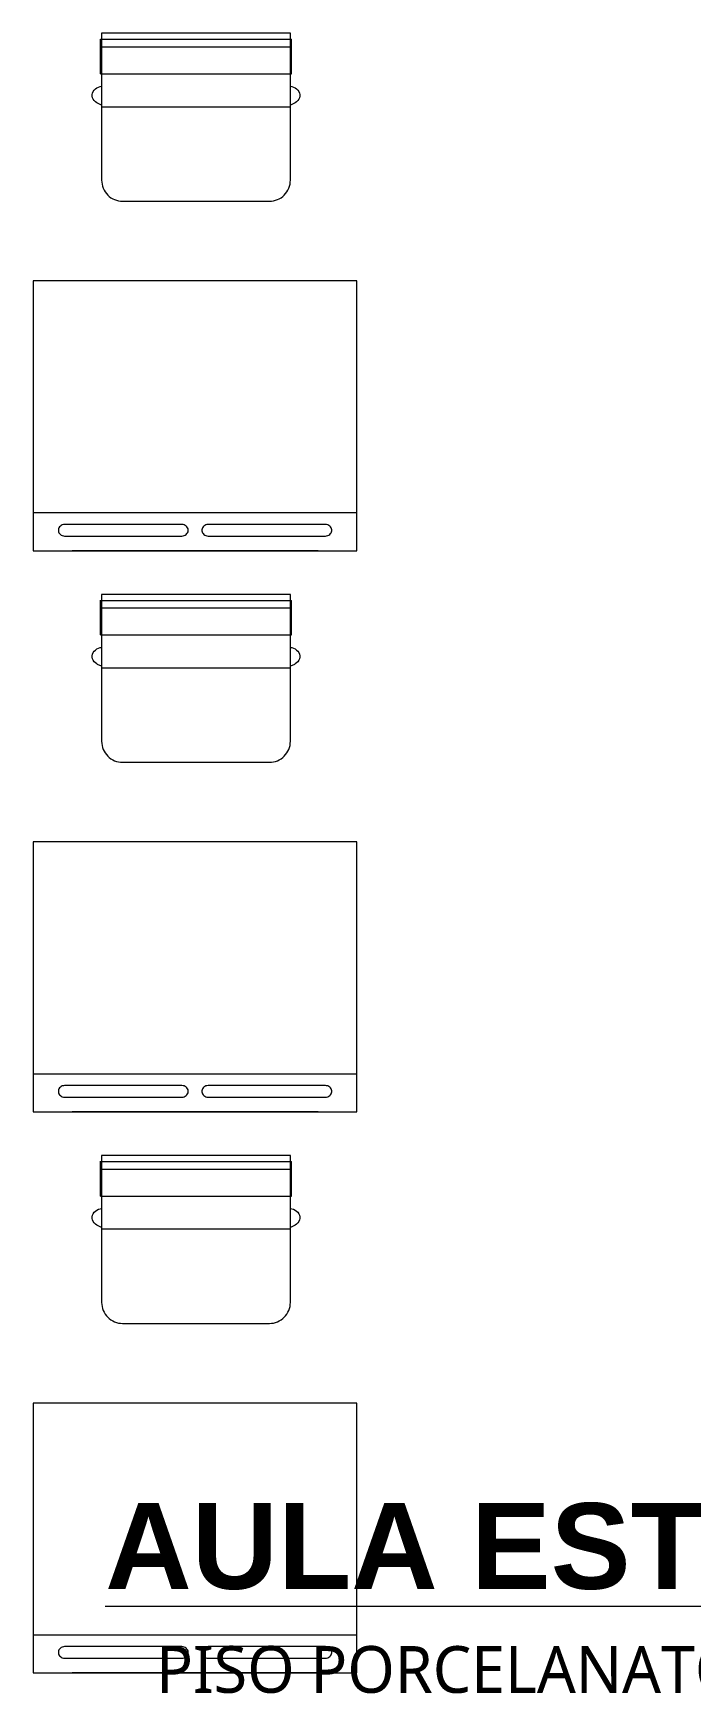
# Model space of a CAD drawing. Header units: millimetres. Extents: x 1 to 121, y 0 to 90.
# Drawn here: x 99.174 to 100.393, y 51.241 to 54.318 of the extents above; entities that cross this region are included whole.
import ezdxf

# ---------------------------------------------------------------- set-up
doc = ezdxf.new("R2010")
doc.units = ezdxf.units.MM
doc.layers.add('Equipamiento SR', color=23, linetype='Continuous', lineweight=0)
doc.layers.add('letras sr', color=7, linetype='Continuous', lineweight=5)
doc.layers.add('Mobiliario', color=7, linetype='Continuous', lineweight=0, true_color=0x7f7f7f)
doc.styles.add('Santa Rosa 1 50', font='trebuc.ttf')

# ---------------------------------------------------------------- blocks, each defined once
blk = doc.blocks.new('A$C3A47622C')
at = {"layer": 'Mobiliario', "linetype": 'Continuous'}
for p, q in [((0.0251, 0.3696), (0.0111, 0.3696)), ((0.0111, 0.015), (0.0111, 0.3696)), ((0.0752, 0.3696), (0.0251, 0.3696)), ((0.0251, 0.015), (0.0251, 0.3696)), ((0.0752, 0.015), (0.0752, 0.3696)), ((0.0983, 0.3673), (0.0987, 0.37)), ((0.0987, 0.37), (0.0997, 0.3732)), ((0.0997, 0.3732), (0.1012, 0.3762)), ((0.1012, 0.3762), (0.1031, 0.3788)), ((0.1031, 0.3788), (0.1053, 0.381)), ((0.1053, 0.381), (0.1079, 0.3828)), ((0.1079, 0.3828), (0.1107, 0.384)), ((0.1107, 0.384), (0.1136, 0.3846)), ((0.1136, 0.3846), (0.1165, 0.3846)), ((0.1165, 0.3846), (0.1194, 0.384)), ((0.1194, 0.384), (0.1222, 0.3828)), ((0.1222, 0.3828), (0.1248, 0.381)), ((0.1248, 0.381), (0.127, 0.3788)), ((0.127, 0.3788), (0.1289, 0.3762)), ((0.1289, 0.3762), (0.1297, 0.3747)), ((0.1297, 0.3747), (0.1333, 0.3673)), ((0.0752, 0.015), (0.0108, 0.015)), ((0.0987, 0.0146), (0.0983, 0.0173)), ((0.0997, 0.0113), (0.0987, 0.0146)), ((0.1012, 0.0084), (0.0997, 0.0113)), ((0.1031, 0.0057), (0.1012, 0.0084)), ((0.1053, 0.0035), (0.1031, 0.0057)), ((0.1079, 0.0018), (0.1053, 0.0035)), ((0.1107, 0.0006), (0.1079, 0.0018)), ((0.1136, 0), (0.1107, 0.0006)), ((0.1165, 0), (0.1136, 0)), ((0.1194, 0.0006), (0.1165, 0)), ((0.1222, 0.0018), (0.1194, 0.0006)), ((0.1248, 0.0035), (0.1222, 0.0018)), ((0.127, 0.0057), (0.1248, 0.0035)), ((0.1289, 0.0084), (0.127, 0.0057)), ((0.1297, 0.0099), (0.1289, 0.0084)), ((0.1333, 0.0173), (0.1297, 0.0099))]:
    blk.add_line(p, q, dxfattribs=at)
at = {"layer": 'Mobiliario'}
blk.add_line((0.1361, 0.0173), (0.1361, 0.3673), dxfattribs=at)
at = {"layer": 'Mobiliario', "linetype": 'Continuous'}
blk.add_lwpolyline([(0, 0.0173), (0.2722, 0.0173, 0.414214), (0.3111, 0.0562), (0.3111, 0.3284, 0.414214), (0.2722, 0.3673), (0, 0.3673), (0, 0.0173)], format="xyb", dxfattribs=at)

msp = doc.modelspace()

# ---------------------------------------------------------------- linework, layer by layer
at = {"layer": 'Equipamiento SR', "linetype": 'Continuous'}
for p, q in [((99.1741, 53.8599), (99.1741, 53.3599)), ((99.7741, 53.8599), (99.1741, 53.8599)), ((99.7741, 53.3599), (99.7741, 53.8599)), ((99.1741, 53.4304), (99.7741, 53.4304)), ((99.2212, 53.4006), (99.2208, 53.3988)), ((99.2219, 53.4024), (99.2212, 53.4006)), ((99.2231, 53.4041), (99.2219, 53.4024)), ((99.2245, 53.4055), (99.2231, 53.4041)), ((99.2262, 53.4067), (99.2245, 53.4055)), ((99.2281, 53.4077), (99.2262, 53.4067)), ((99.2302, 53.4083), (99.2281, 53.4077)), ((99.2324, 53.4087), (99.2302, 53.4083)), ((99.2335, 53.4087), (99.2324, 53.4087)), ((99.4488, 53.4087), (99.2335, 53.4087)), ((99.4499, 53.4087), (99.4488, 53.4087)), ((99.4521, 53.4083), (99.4499, 53.4087)), ((99.4542, 53.4077), (99.4521, 53.4083)), ((99.4561, 53.4067), (99.4542, 53.4077)), ((99.4578, 53.4055), (99.4561, 53.4067)), ((99.4592, 53.4041), (99.4578, 53.4055)), ((99.4603, 53.4024), (99.4592, 53.4041)), ((99.4611, 53.4006), (99.4603, 53.4024)), ((99.4614, 53.3988), (99.4611, 53.4006)), ((99.4872, 53.4006), (99.4868, 53.3988)), ((99.4879, 53.4024), (99.4872, 53.4006)), ((99.489, 53.4041), (99.4879, 53.4024)), ((99.4905, 53.4055), (99.489, 53.4041)), ((99.4922, 53.4067), (99.4905, 53.4055)), ((99.4941, 53.4077), (99.4922, 53.4067)), ((99.4962, 53.4083), (99.4941, 53.4077)), ((99.4983, 53.4087), (99.4962, 53.4083)), ((99.4994, 53.4087), (99.4983, 53.4087)), ((99.7148, 53.4087), (99.4994, 53.4087)), ((99.7159, 53.4087), (99.7148, 53.4087)), ((99.7181, 53.4083), (99.7159, 53.4087)), ((99.7201, 53.4077), (99.7181, 53.4083)), ((99.7221, 53.4067), (99.7201, 53.4077)), ((99.7238, 53.4055), (99.7221, 53.4067)), ((99.7252, 53.4041), (99.7238, 53.4055)), ((99.7263, 53.4024), (99.7252, 53.4041)), ((99.727, 53.4006), (99.7263, 53.4024)), ((99.7274, 53.3988), (99.727, 53.4006)), ((99.7591, 53.4304), (99.7591, 53.4299)), ((99.2208, 53.3988), (99.2208, 53.3969)), ((99.2208, 53.3969), (99.2212, 53.395)), ((99.2212, 53.395), (99.2219, 53.3932)), ((99.2219, 53.3932), (99.2231, 53.3916)), ((99.2231, 53.3916), (99.2245, 53.3901)), ((99.2245, 53.3901), (99.2262, 53.3889)), ((99.2262, 53.3889), (99.2281, 53.388)), ((99.2281, 53.388), (99.2302, 53.3873)), ((99.2302, 53.3873), (99.2324, 53.387)), ((99.2324, 53.387), (99.2335, 53.387)), ((99.2335, 53.387), (99.4488, 53.387)), ((99.4488, 53.387), (99.4499, 53.387)), ((99.4499, 53.387), (99.4521, 53.3873)), ((99.4521, 53.3873), (99.4542, 53.388)), ((99.4542, 53.388), (99.4561, 53.3889)), ((99.4561, 53.3889), (99.4578, 53.3901)), ((99.4578, 53.3901), (99.4592, 53.3916)), ((99.4592, 53.3916), (99.4603, 53.3932)), ((99.4603, 53.3932), (99.4611, 53.395)), ((99.4611, 53.395), (99.4614, 53.3969)), ((99.4614, 53.3969), (99.4614, 53.3988)), ((99.4868, 53.3988), (99.4868, 53.3969)), ((99.4868, 53.3969), (99.4872, 53.395)), ((99.4872, 53.395), (99.4879, 53.3932)), ((99.4879, 53.3932), (99.489, 53.3916)), ((99.489, 53.3916), (99.4905, 53.3901)), ((99.4905, 53.3901), (99.4922, 53.3889)), ((99.4922, 53.3889), (99.4941, 53.388)), ((99.4941, 53.388), (99.4962, 53.3873)), ((99.4962, 53.3873), (99.4983, 53.387)), ((99.4983, 53.387), (99.4994, 53.387)), ((99.4994, 53.387), (99.7148, 53.387)), ((99.7148, 53.387), (99.7159, 53.387)), ((99.7159, 53.387), (99.7181, 53.3873)), ((99.7181, 53.3873), (99.7201, 53.388)), ((99.7201, 53.388), (99.7221, 53.3889)), ((99.7221, 53.3889), (99.7238, 53.3901)), ((99.7238, 53.3901), (99.7252, 53.3916)), ((99.7252, 53.3916), (99.7263, 53.3932)), ((99.7263, 53.3932), (99.727, 53.395)), ((99.727, 53.395), (99.7274, 53.3969)), ((99.7274, 53.3969), (99.7274, 53.3988)), ((99.1741, 53.3599), (99.7741, 53.3599)), ((99.7021, 53.3599), (99.2461, 53.3599)), ((99.1741, 52.8205), (99.1741, 52.3205)), ((99.7741, 52.8205), (99.1741, 52.8205)), ((99.7741, 52.3205), (99.7741, 52.8205)), ((99.1741, 52.3909), (99.7741, 52.3909)), ((99.7591, 52.3909), (99.7591, 52.3905)), ((99.2212, 52.3612), (99.2208, 52.3593)), ((99.2208, 52.3593), (99.2208, 52.3575)), ((99.2208, 52.3575), (99.2212, 52.3556)), ((99.2219, 52.363), (99.2212, 52.3612)), ((99.2212, 52.3556), (99.2219, 52.3538)), ((99.2231, 52.3646), (99.2219, 52.363)), ((99.2245, 52.3661), (99.2231, 52.3646)), ((99.2262, 52.3673), (99.2245, 52.3661)), ((99.2281, 52.3683), (99.2262, 52.3673)), ((99.2302, 52.3689), (99.2281, 52.3683)), ((99.2324, 52.3692), (99.2302, 52.3689)), ((99.2335, 52.3692), (99.2324, 52.3692)), ((99.4488, 52.3692), (99.2335, 52.3692)), ((99.4499, 52.3692), (99.4488, 52.3692)), ((99.4521, 52.3689), (99.4499, 52.3692)), ((99.4542, 52.3683), (99.4521, 52.3689)), ((99.4561, 52.3673), (99.4542, 52.3683)), ((99.4578, 52.3661), (99.4561, 52.3673)), ((99.4592, 52.3646), (99.4578, 52.3661)), ((99.4603, 52.363), (99.4592, 52.3646)), ((99.4611, 52.3612), (99.4603, 52.363)), ((99.4603, 52.3538), (99.4611, 52.3556)), ((99.4614, 52.3593), (99.4611, 52.3612)), ((99.4611, 52.3556), (99.4614, 52.3575)), ((99.4614, 52.3575), (99.4614, 52.3593)), ((99.4872, 52.3612), (99.4868, 52.3593)), ((99.4868, 52.3593), (99.4868, 52.3575)), ((99.4868, 52.3575), (99.4872, 52.3556)), ((99.4879, 52.363), (99.4872, 52.3612)), ((99.4872, 52.3556), (99.4879, 52.3538)), ((99.489, 52.3646), (99.4879, 52.363)), ((99.4905, 52.3661), (99.489, 52.3646)), ((99.4922, 52.3673), (99.4905, 52.3661)), ((99.4941, 52.3683), (99.4922, 52.3673)), ((99.4962, 52.3689), (99.4941, 52.3683)), ((99.4983, 52.3692), (99.4962, 52.3689)), ((99.4994, 52.3692), (99.4983, 52.3692)), ((99.7148, 52.3692), (99.4994, 52.3692)), ((99.7159, 52.3692), (99.7148, 52.3692)), ((99.7181, 52.3689), (99.7159, 52.3692)), ((99.7201, 52.3683), (99.7181, 52.3689)), ((99.7221, 52.3673), (99.7201, 52.3683)), ((99.7238, 52.3661), (99.7221, 52.3673)), ((99.7252, 52.3646), (99.7238, 52.3661)), ((99.7263, 52.363), (99.7252, 52.3646)), ((99.727, 52.3612), (99.7263, 52.363)), ((99.7263, 52.3538), (99.727, 52.3556)), ((99.7274, 52.3593), (99.727, 52.3612)), ((99.727, 52.3556), (99.7274, 52.3575)), ((99.7274, 52.3575), (99.7274, 52.3593)), ((99.2219, 52.3538), (99.2231, 52.3522)), ((99.2231, 52.3522), (99.2245, 52.3507)), ((99.2245, 52.3507), (99.2262, 52.3495)), ((99.2262, 52.3495), (99.2281, 52.3485)), ((99.2281, 52.3485), (99.2302, 52.3479)), ((99.2302, 52.3479), (99.2324, 52.3476)), ((99.2324, 52.3476), (99.2335, 52.3476)), ((99.2335, 52.3476), (99.4488, 52.3476)), ((99.4488, 52.3476), (99.4499, 52.3476)), ((99.4499, 52.3476), (99.4521, 52.3479)), ((99.4521, 52.3479), (99.4542, 52.3485)), ((99.4542, 52.3485), (99.4561, 52.3495)), ((99.4561, 52.3495), (99.4578, 52.3507)), ((99.4578, 52.3507), (99.4592, 52.3522)), ((99.4592, 52.3522), (99.4603, 52.3538)), ((99.4879, 52.3538), (99.489, 52.3522)), ((99.489, 52.3522), (99.4905, 52.3507)), ((99.4905, 52.3507), (99.4922, 52.3495)), ((99.4922, 52.3495), (99.4941, 52.3485)), ((99.4941, 52.3485), (99.4962, 52.3479)), ((99.4962, 52.3479), (99.4983, 52.3476)), ((99.4983, 52.3476), (99.4994, 52.3476)), ((99.4994, 52.3476), (99.7148, 52.3476)), ((99.7148, 52.3476), (99.7159, 52.3476)), ((99.7159, 52.3476), (99.7181, 52.3479)), ((99.7181, 52.3479), (99.7201, 52.3485)), ((99.7201, 52.3485), (99.7221, 52.3495)), ((99.7221, 52.3495), (99.7238, 52.3507)), ((99.7238, 52.3507), (99.7252, 52.3522)), ((99.7252, 52.3522), (99.7263, 52.3538)), ((99.1741, 52.3205), (99.7741, 52.3205)), ((99.7021, 52.3205), (99.2461, 52.3205)), ((99.1741, 51.781), (99.1741, 51.281)), ((99.7741, 51.781), (99.1741, 51.781)), ((99.7741, 51.281), (99.7741, 51.781)), ((99.1741, 51.3515), (99.7741, 51.3515)), ((99.7591, 51.3515), (99.7591, 51.3511)), ((99.2212, 51.3218), (99.2208, 51.3199)), ((99.2208, 51.3199), (99.2208, 51.318)), ((99.2208, 51.318), (99.2212, 51.3162)), ((99.2219, 51.3236), (99.2212, 51.3218)), ((99.2212, 51.3162), (99.2219, 51.3144)), ((99.2231, 51.3252), (99.2219, 51.3236)), ((99.2219, 51.3144), (99.2231, 51.3127)), ((99.2245, 51.3267), (99.2231, 51.3252)), ((99.2231, 51.3127), (99.2245, 51.3113)), ((99.2262, 51.3279), (99.2245, 51.3267)), ((99.2245, 51.3113), (99.2262, 51.3101)), ((99.2281, 51.3288), (99.2262, 51.3279)), ((99.2262, 51.3101), (99.2281, 51.3091)), ((99.2302, 51.3295), (99.2281, 51.3288)), ((99.2281, 51.3091), (99.2302, 51.3085)), ((99.2324, 51.3298), (99.2302, 51.3295)), ((99.2302, 51.3085), (99.2324, 51.3081)), ((99.2335, 51.3298), (99.2324, 51.3298)), ((99.2324, 51.3081), (99.2335, 51.3081)), ((99.4488, 51.3298), (99.2335, 51.3298)), ((99.2335, 51.3081), (99.4488, 51.3081)), ((99.4499, 51.3298), (99.4488, 51.3298)), ((99.4488, 51.3081), (99.4499, 51.3081)), ((99.4521, 51.3295), (99.4499, 51.3298)), ((99.4499, 51.3081), (99.4521, 51.3085)), ((99.4542, 51.3288), (99.4521, 51.3295)), ((99.4521, 51.3085), (99.4542, 51.3091)), ((99.4561, 51.3279), (99.4542, 51.3288)), ((99.4542, 51.3091), (99.4561, 51.3101)), ((99.4578, 51.3267), (99.4561, 51.3279)), ((99.4561, 51.3101), (99.4578, 51.3113)), ((99.4592, 51.3252), (99.4578, 51.3267)), ((99.4578, 51.3113), (99.4592, 51.3127)), ((99.4603, 51.3236), (99.4592, 51.3252)), ((99.4592, 51.3127), (99.4603, 51.3144)), ((99.4611, 51.3218), (99.4603, 51.3236)), ((99.4603, 51.3144), (99.4611, 51.3162)), ((99.4614, 51.3199), (99.4611, 51.3218)), ((99.4611, 51.3162), (99.4614, 51.318)), ((99.4614, 51.318), (99.4614, 51.3199)), ((99.4872, 51.3218), (99.4868, 51.3199)), ((99.4868, 51.3199), (99.4868, 51.318)), ((99.4868, 51.318), (99.4872, 51.3162)), ((99.4879, 51.3236), (99.4872, 51.3218)), ((99.4872, 51.3162), (99.4879, 51.3144)), ((99.489, 51.3252), (99.4879, 51.3236)), ((99.4879, 51.3144), (99.489, 51.3127)), ((99.4905, 51.3267), (99.489, 51.3252)), ((99.489, 51.3127), (99.4905, 51.3113)), ((99.4922, 51.3279), (99.4905, 51.3267)), ((99.4905, 51.3113), (99.4922, 51.3101)), ((99.4941, 51.3288), (99.4922, 51.3279)), ((99.4922, 51.3101), (99.4941, 51.3091)), ((99.4962, 51.3295), (99.4941, 51.3288)), ((99.4941, 51.3091), (99.4962, 51.3085)), ((99.4983, 51.3298), (99.4962, 51.3295)), ((99.4962, 51.3085), (99.4983, 51.3081)), ((99.4994, 51.3298), (99.4983, 51.3298)), ((99.4983, 51.3081), (99.4994, 51.3081)), ((99.7148, 51.3298), (99.4994, 51.3298)), ((99.4994, 51.3081), (99.7148, 51.3081)), ((99.7159, 51.3298), (99.7148, 51.3298)), ((99.7148, 51.3081), (99.7159, 51.3081)), ((99.7181, 51.3295), (99.7159, 51.3298)), ((99.7159, 51.3081), (99.7181, 51.3085)), ((99.7201, 51.3288), (99.7181, 51.3295)), ((99.7181, 51.3085), (99.7201, 51.3091)), ((99.7221, 51.3279), (99.7201, 51.3288)), ((99.7201, 51.3091), (99.7221, 51.3101)), ((99.7238, 51.3267), (99.7221, 51.3279)), ((99.7221, 51.3101), (99.7238, 51.3113)), ((99.7252, 51.3252), (99.7238, 51.3267)), ((99.7238, 51.3113), (99.7252, 51.3127)), ((99.7263, 51.3236), (99.7252, 51.3252)), ((99.7252, 51.3127), (99.7263, 51.3144)), ((99.727, 51.3218), (99.7263, 51.3236)), ((99.7263, 51.3144), (99.727, 51.3162)), ((99.7274, 51.3199), (99.727, 51.3218)), ((99.727, 51.3162), (99.7274, 51.318)), ((99.7274, 51.318), (99.7274, 51.3199)), ((99.1741, 51.281), (99.7741, 51.281)), ((99.7021, 51.281), (99.2461, 51.281))]:
    msp.add_line(p, q, dxfattribs=at)
at = {"layer": 'Mobiliario', "linetype": 'Continuous', "lineweight": 0}
for p, q in [((99.1741, 53.8599), (99.1741, 53.3599)), ((99.7741, 53.8599), (99.1741, 53.8599)), ((99.7741, 53.3599), (99.7741, 53.8599)), ((99.1741, 53.4304), (99.7741, 53.4304)), ((99.2212, 53.4006), (99.2208, 53.3988)), ((99.2219, 53.4024), (99.2212, 53.4006)), ((99.2231, 53.4041), (99.2219, 53.4024)), ((99.2245, 53.4055), (99.2231, 53.4041)), ((99.2262, 53.4067), (99.2245, 53.4055)), ((99.2281, 53.4077), (99.2262, 53.4067)), ((99.2302, 53.4083), (99.2281, 53.4077)), ((99.2324, 53.4087), (99.2302, 53.4083)), ((99.2335, 53.4087), (99.2324, 53.4087)), ((99.4488, 53.4087), (99.2335, 53.4087)), ((99.4499, 53.4087), (99.4488, 53.4087)), ((99.4521, 53.4083), (99.4499, 53.4087)), ((99.4542, 53.4077), (99.4521, 53.4083)), ((99.4561, 53.4067), (99.4542, 53.4077)), ((99.4578, 53.4055), (99.4561, 53.4067)), ((99.4592, 53.4041), (99.4578, 53.4055)), ((99.4603, 53.4024), (99.4592, 53.4041)), ((99.4611, 53.4006), (99.4603, 53.4024)), ((99.4614, 53.3988), (99.4611, 53.4006)), ((99.4872, 53.4006), (99.4868, 53.3988)), ((99.4879, 53.4024), (99.4872, 53.4006)), ((99.489, 53.4041), (99.4879, 53.4024)), ((99.4905, 53.4055), (99.489, 53.4041)), ((99.4922, 53.4067), (99.4905, 53.4055)), ((99.4941, 53.4077), (99.4922, 53.4067)), ((99.4962, 53.4083), (99.4941, 53.4077)), ((99.4983, 53.4087), (99.4962, 53.4083)), ((99.4994, 53.4087), (99.4983, 53.4087)), ((99.7148, 53.4087), (99.4994, 53.4087)), ((99.7159, 53.4087), (99.7148, 53.4087)), ((99.7181, 53.4083), (99.7159, 53.4087)), ((99.7201, 53.4077), (99.7181, 53.4083)), ((99.7221, 53.4067), (99.7201, 53.4077)), ((99.7238, 53.4055), (99.7221, 53.4067)), ((99.7252, 53.4041), (99.7238, 53.4055)), ((99.7263, 53.4024), (99.7252, 53.4041)), ((99.727, 53.4006), (99.7263, 53.4024)), ((99.7274, 53.3988), (99.727, 53.4006)), ((99.7591, 53.4304), (99.7591, 53.4299)), ((99.2208, 53.3988), (99.2208, 53.3969)), ((99.2208, 53.3969), (99.2212, 53.395)), ((99.2212, 53.395), (99.2219, 53.3932)), ((99.2219, 53.3932), (99.2231, 53.3916)), ((99.2231, 53.3916), (99.2245, 53.3901)), ((99.2245, 53.3901), (99.2262, 53.3889)), ((99.2262, 53.3889), (99.2281, 53.388)), ((99.2281, 53.388), (99.2302, 53.3873)), ((99.2302, 53.3873), (99.2324, 53.387)), ((99.2324, 53.387), (99.2335, 53.387)), ((99.2335, 53.387), (99.4488, 53.387)), ((99.4488, 53.387), (99.4499, 53.387)), ((99.4499, 53.387), (99.4521, 53.3873)), ((99.4521, 53.3873), (99.4542, 53.388)), ((99.4542, 53.388), (99.4561, 53.3889)), ((99.4561, 53.3889), (99.4578, 53.3901)), ((99.4578, 53.3901), (99.4592, 53.3916)), ((99.4592, 53.3916), (99.4603, 53.3932)), ((99.4603, 53.3932), (99.4611, 53.395)), ((99.4611, 53.395), (99.4614, 53.3969)), ((99.4614, 53.3969), (99.4614, 53.3988)), ((99.4868, 53.3988), (99.4868, 53.3969)), ((99.4868, 53.3969), (99.4872, 53.395)), ((99.4872, 53.395), (99.4879, 53.3932)), ((99.4879, 53.3932), (99.489, 53.3916)), ((99.489, 53.3916), (99.4905, 53.3901)), ((99.4905, 53.3901), (99.4922, 53.3889)), ((99.4922, 53.3889), (99.4941, 53.388)), ((99.4941, 53.388), (99.4962, 53.3873)), ((99.4962, 53.3873), (99.4983, 53.387)), ((99.4983, 53.387), (99.4994, 53.387)), ((99.4994, 53.387), (99.7148, 53.387)), ((99.7148, 53.387), (99.7159, 53.387)), ((99.7159, 53.387), (99.7181, 53.3873)), ((99.7181, 53.3873), (99.7201, 53.388)), ((99.7201, 53.388), (99.7221, 53.3889)), ((99.7221, 53.3889), (99.7238, 53.3901)), ((99.7238, 53.3901), (99.7252, 53.3916)), ((99.7252, 53.3916), (99.7263, 53.3932)), ((99.7263, 53.3932), (99.727, 53.395)), ((99.727, 53.395), (99.7274, 53.3969)), ((99.7274, 53.3969), (99.7274, 53.3988)), ((99.1741, 53.3599), (99.7741, 53.3599)), ((99.7021, 53.3599), (99.2461, 53.3599)), ((99.1741, 52.8205), (99.1741, 52.3205)), ((99.7741, 52.8205), (99.1741, 52.8205)), ((99.7741, 52.3205), (99.7741, 52.8205)), ((99.1741, 52.3909), (99.7741, 52.3909)), ((99.7591, 52.3909), (99.7591, 52.3905)), ((99.2212, 52.3612), (99.2208, 52.3593)), ((99.2208, 52.3593), (99.2208, 52.3575)), ((99.2208, 52.3575), (99.2212, 52.3556)), ((99.2219, 52.363), (99.2212, 52.3612)), ((99.2212, 52.3556), (99.2219, 52.3538)), ((99.2231, 52.3646), (99.2219, 52.363)), ((99.2245, 52.3661), (99.2231, 52.3646)), ((99.2262, 52.3673), (99.2245, 52.3661)), ((99.2281, 52.3683), (99.2262, 52.3673)), ((99.2302, 52.3689), (99.2281, 52.3683)), ((99.2324, 52.3692), (99.2302, 52.3689)), ((99.2335, 52.3692), (99.2324, 52.3692)), ((99.4488, 52.3692), (99.2335, 52.3692)), ((99.4499, 52.3692), (99.4488, 52.3692)), ((99.4521, 52.3689), (99.4499, 52.3692)), ((99.4542, 52.3683), (99.4521, 52.3689)), ((99.4561, 52.3673), (99.4542, 52.3683)), ((99.4578, 52.3661), (99.4561, 52.3673)), ((99.4592, 52.3646), (99.4578, 52.3661)), ((99.4603, 52.363), (99.4592, 52.3646)), ((99.4611, 52.3612), (99.4603, 52.363)), ((99.4603, 52.3538), (99.4611, 52.3556)), ((99.4614, 52.3593), (99.4611, 52.3612)), ((99.4611, 52.3556), (99.4614, 52.3575)), ((99.4614, 52.3575), (99.4614, 52.3593)), ((99.4872, 52.3612), (99.4868, 52.3593)), ((99.4868, 52.3593), (99.4868, 52.3575)), ((99.4868, 52.3575), (99.4872, 52.3556)), ((99.4879, 52.363), (99.4872, 52.3612)), ((99.4872, 52.3556), (99.4879, 52.3538)), ((99.489, 52.3646), (99.4879, 52.363)), ((99.4905, 52.3661), (99.489, 52.3646)), ((99.4922, 52.3673), (99.4905, 52.3661)), ((99.4941, 52.3683), (99.4922, 52.3673)), ((99.4962, 52.3689), (99.4941, 52.3683)), ((99.4983, 52.3692), (99.4962, 52.3689)), ((99.4994, 52.3692), (99.4983, 52.3692)), ((99.7148, 52.3692), (99.4994, 52.3692)), ((99.7159, 52.3692), (99.7148, 52.3692)), ((99.7181, 52.3689), (99.7159, 52.3692)), ((99.7201, 52.3683), (99.7181, 52.3689)), ((99.7221, 52.3673), (99.7201, 52.3683)), ((99.7238, 52.3661), (99.7221, 52.3673)), ((99.7252, 52.3646), (99.7238, 52.3661)), ((99.7263, 52.363), (99.7252, 52.3646)), ((99.727, 52.3612), (99.7263, 52.363)), ((99.7263, 52.3538), (99.727, 52.3556)), ((99.7274, 52.3593), (99.727, 52.3612)), ((99.727, 52.3556), (99.7274, 52.3575)), ((99.7274, 52.3575), (99.7274, 52.3593)), ((99.2219, 52.3538), (99.2231, 52.3522)), ((99.2231, 52.3522), (99.2245, 52.3507)), ((99.2245, 52.3507), (99.2262, 52.3495)), ((99.2262, 52.3495), (99.2281, 52.3485)), ((99.2281, 52.3485), (99.2302, 52.3479)), ((99.2302, 52.3479), (99.2324, 52.3476)), ((99.2324, 52.3476), (99.2335, 52.3476)), ((99.2335, 52.3476), (99.4488, 52.3476)), ((99.4488, 52.3476), (99.4499, 52.3476)), ((99.4499, 52.3476), (99.4521, 52.3479)), ((99.4521, 52.3479), (99.4542, 52.3485)), ((99.4542, 52.3485), (99.4561, 52.3495)), ((99.4561, 52.3495), (99.4578, 52.3507)), ((99.4578, 52.3507), (99.4592, 52.3522)), ((99.4592, 52.3522), (99.4603, 52.3538)), ((99.4879, 52.3538), (99.489, 52.3522)), ((99.489, 52.3522), (99.4905, 52.3507)), ((99.4905, 52.3507), (99.4922, 52.3495)), ((99.4922, 52.3495), (99.4941, 52.3485)), ((99.4941, 52.3485), (99.4962, 52.3479)), ((99.4962, 52.3479), (99.4983, 52.3476)), ((99.4983, 52.3476), (99.4994, 52.3476)), ((99.4994, 52.3476), (99.7148, 52.3476)), ((99.7148, 52.3476), (99.7159, 52.3476)), ((99.7159, 52.3476), (99.7181, 52.3479)), ((99.7181, 52.3479), (99.7201, 52.3485)), ((99.7201, 52.3485), (99.7221, 52.3495)), ((99.7221, 52.3495), (99.7238, 52.3507)), ((99.7238, 52.3507), (99.7252, 52.3522)), ((99.7252, 52.3522), (99.7263, 52.3538)), ((99.1741, 52.3205), (99.7741, 52.3205)), ((99.7021, 52.3205), (99.2461, 52.3205)), ((99.1741, 51.781), (99.1741, 51.281)), ((99.7741, 51.781), (99.1741, 51.781)), ((99.7741, 51.281), (99.7741, 51.781)), ((99.1741, 51.3515), (99.7741, 51.3515)), ((99.7591, 51.3515), (99.7591, 51.3511)), ((99.2212, 51.3218), (99.2208, 51.3199)), ((99.2208, 51.3199), (99.2208, 51.318)), ((99.2208, 51.318), (99.2212, 51.3162)), ((99.2219, 51.3236), (99.2212, 51.3218)), ((99.2212, 51.3162), (99.2219, 51.3144)), ((99.2231, 51.3252), (99.2219, 51.3236)), ((99.2219, 51.3144), (99.2231, 51.3127)), ((99.2245, 51.3267), (99.2231, 51.3252)), ((99.2231, 51.3127), (99.2245, 51.3113)), ((99.2262, 51.3279), (99.2245, 51.3267)), ((99.2245, 51.3113), (99.2262, 51.3101)), ((99.2281, 51.3288), (99.2262, 51.3279)), ((99.2262, 51.3101), (99.2281, 51.3091)), ((99.2302, 51.3295), (99.2281, 51.3288)), ((99.2281, 51.3091), (99.2302, 51.3085)), ((99.2324, 51.3298), (99.2302, 51.3295)), ((99.2302, 51.3085), (99.2324, 51.3081)), ((99.2335, 51.3298), (99.2324, 51.3298)), ((99.2324, 51.3081), (99.2335, 51.3081)), ((99.4488, 51.3298), (99.2335, 51.3298)), ((99.2335, 51.3081), (99.4488, 51.3081)), ((99.4499, 51.3298), (99.4488, 51.3298)), ((99.4488, 51.3081), (99.4499, 51.3081)), ((99.4521, 51.3295), (99.4499, 51.3298)), ((99.4499, 51.3081), (99.4521, 51.3085)), ((99.4542, 51.3288), (99.4521, 51.3295)), ((99.4521, 51.3085), (99.4542, 51.3091)), ((99.4561, 51.3279), (99.4542, 51.3288)), ((99.4542, 51.3091), (99.4561, 51.3101)), ((99.4578, 51.3267), (99.4561, 51.3279)), ((99.4561, 51.3101), (99.4578, 51.3113)), ((99.4592, 51.3252), (99.4578, 51.3267)), ((99.4578, 51.3113), (99.4592, 51.3127)), ((99.4603, 51.3236), (99.4592, 51.3252)), ((99.4592, 51.3127), (99.4603, 51.3144)), ((99.4611, 51.3218), (99.4603, 51.3236)), ((99.4603, 51.3144), (99.4611, 51.3162)), ((99.4614, 51.3199), (99.4611, 51.3218)), ((99.4611, 51.3162), (99.4614, 51.318)), ((99.4614, 51.318), (99.4614, 51.3199)), ((99.4872, 51.3218), (99.4868, 51.3199)), ((99.4868, 51.3199), (99.4868, 51.318)), ((99.4868, 51.318), (99.4872, 51.3162)), ((99.4879, 51.3236), (99.4872, 51.3218)), ((99.4872, 51.3162), (99.4879, 51.3144)), ((99.489, 51.3252), (99.4879, 51.3236)), ((99.4879, 51.3144), (99.489, 51.3127)), ((99.4905, 51.3267), (99.489, 51.3252)), ((99.489, 51.3127), (99.4905, 51.3113)), ((99.4922, 51.3279), (99.4905, 51.3267)), ((99.4905, 51.3113), (99.4922, 51.3101)), ((99.4941, 51.3288), (99.4922, 51.3279)), ((99.4922, 51.3101), (99.4941, 51.3091)), ((99.4962, 51.3295), (99.4941, 51.3288)), ((99.4941, 51.3091), (99.4962, 51.3085)), ((99.4983, 51.3298), (99.4962, 51.3295)), ((99.4962, 51.3085), (99.4983, 51.3081)), ((99.4994, 51.3298), (99.4983, 51.3298)), ((99.4983, 51.3081), (99.4994, 51.3081)), ((99.7148, 51.3298), (99.4994, 51.3298)), ((99.4994, 51.3081), (99.7148, 51.3081)), ((99.7159, 51.3298), (99.7148, 51.3298)), ((99.7148, 51.3081), (99.7159, 51.3081)), ((99.7181, 51.3295), (99.7159, 51.3298)), ((99.7159, 51.3081), (99.7181, 51.3085)), ((99.7201, 51.3288), (99.7181, 51.3295)), ((99.7181, 51.3085), (99.7201, 51.3091)), ((99.7221, 51.3279), (99.7201, 51.3288)), ((99.7201, 51.3091), (99.7221, 51.3101)), ((99.7238, 51.3267), (99.7221, 51.3279)), ((99.7221, 51.3101), (99.7238, 51.3113)), ((99.7252, 51.3252), (99.7238, 51.3267)), ((99.7238, 51.3113), (99.7252, 51.3127)), ((99.7263, 51.3236), (99.7252, 51.3252)), ((99.7252, 51.3127), (99.7263, 51.3144)), ((99.727, 51.3218), (99.7263, 51.3236)), ((99.7263, 51.3144), (99.727, 51.3162)), ((99.7274, 51.3199), (99.727, 51.3218)), ((99.727, 51.3162), (99.7274, 51.318)), ((99.7274, 51.318), (99.7274, 51.3199)), ((99.1741, 51.281), (99.7741, 51.281)), ((99.7021, 51.281), (99.2461, 51.281))]:
    msp.add_line(p, q, dxfattribs=at)

# ---------------------------------------------------------------- block references
at = {"layer": 'Equipamiento SR', "rotation": 270}
for p in [(99.2836, 54.3184), (99.2836, 54.3184), (99.2836, 53.279), (99.2836, 53.279), (99.2836, 52.2396), (99.2836, 52.2396)]:
    msp.add_blockref('A$C3A47622C', p, dxfattribs=at)

# ---------------------------------------------------------------- texts
at = {"layer": 'letras sr', "insert": (98.9543, 51.5956), "char_height": 0.15884, "attachment_point": 1, "style": 'Santa Rosa 1 50'}
msp.add_mtext_dynamic_manual_height_columns('\\pxqc;{\\fSwis721 Ex BT|b1|i0|c0|p34;\\LAULA ESTÁNDAR 5to "B"\\P\\fTrebuchet MS|b0|i0|c0|p34;\\H0.54545x;\\lPISO PORCELANATO 60x60CM ANTIDESLIZANTE\\H1.1917x;\\PArea:63.38 m²}', width=3.443884, gutter_width=1, heights=[0], dxfattribs=at)

doc.saveas('drawing.dxf')
